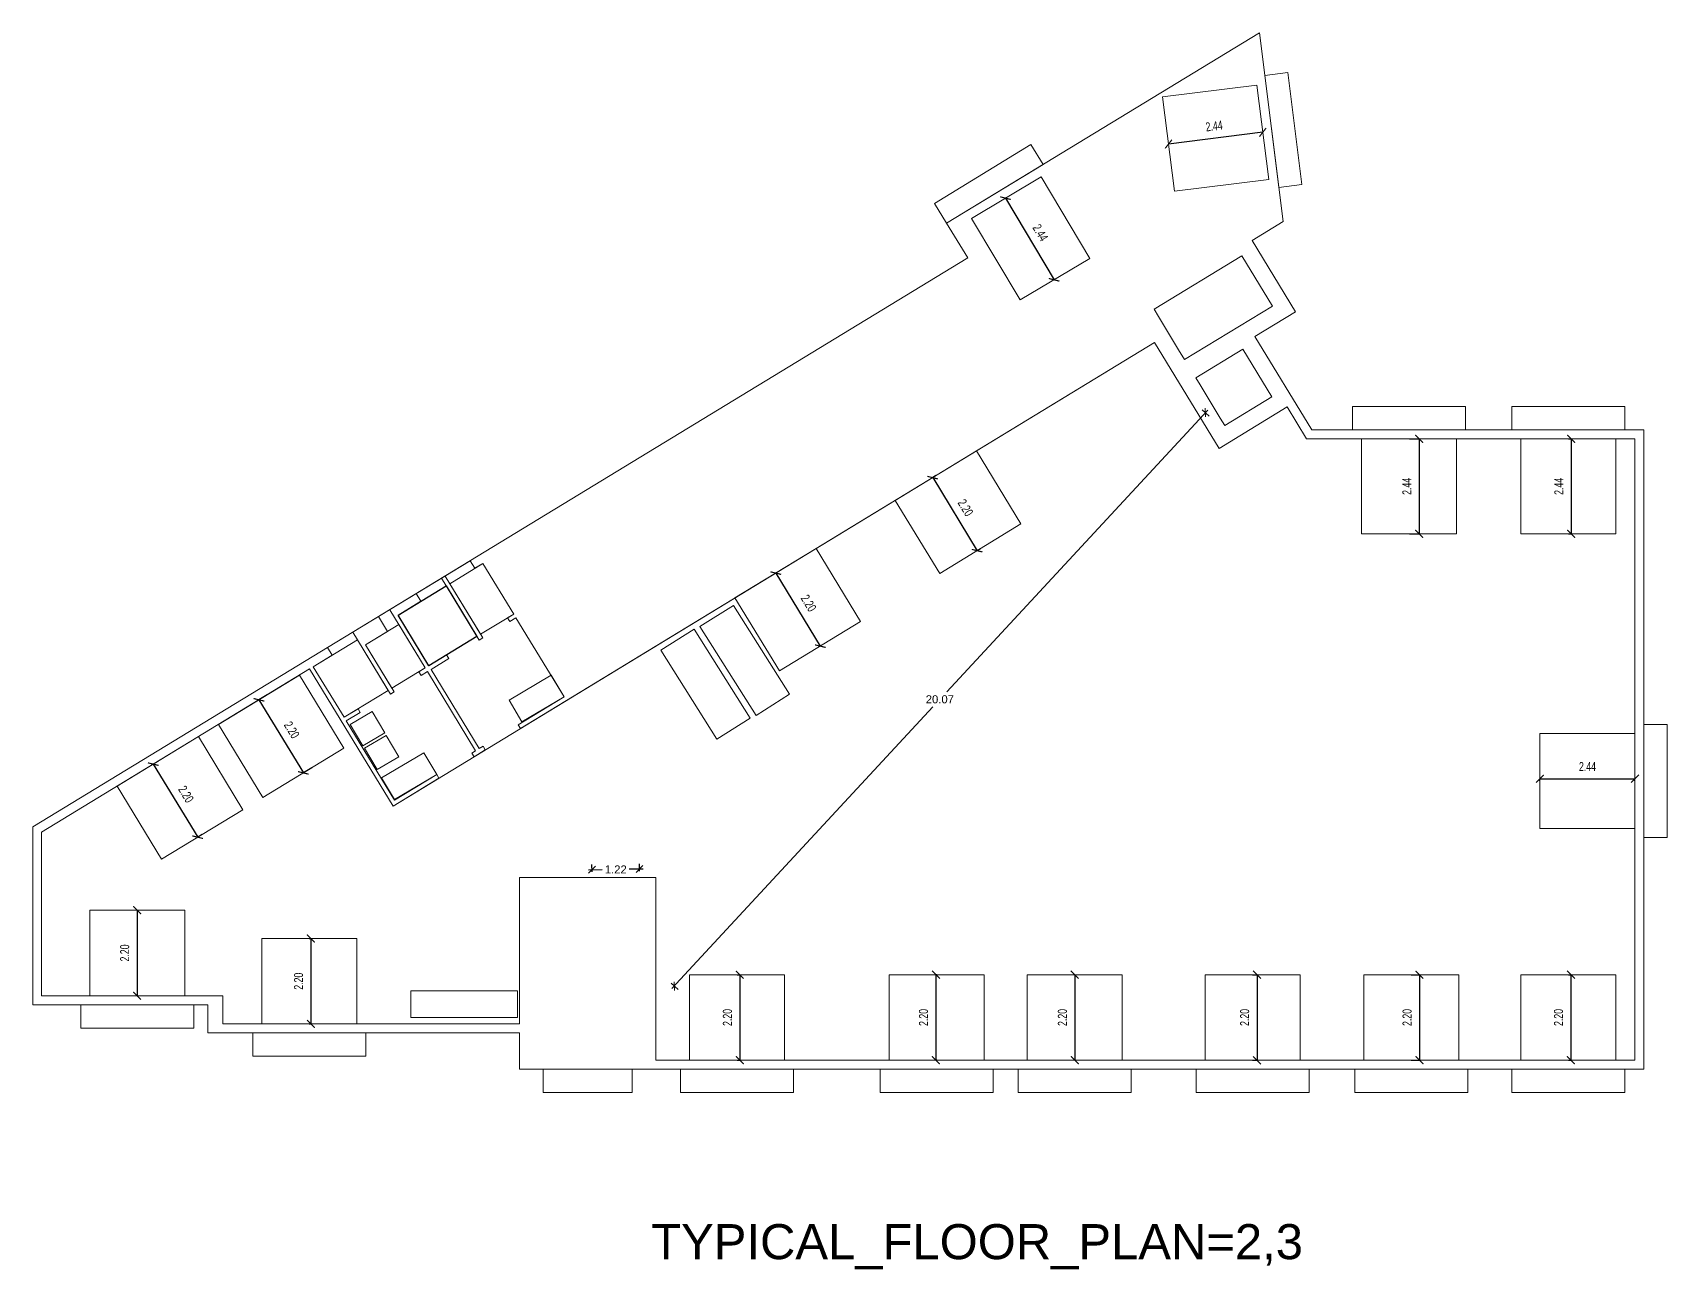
# Model space of a CAD drawing. Header units: metres. Extents: x 0 to 413, y 0 to 124.
# Drawn here: x 261.54 to 303.51, y 37.46 to 69.2 of the extents above; entities that cross this region are included whole.
import ezdxf

# ---------------------------------------------------------------- set-up
doc = ezdxf.new("R2010")
doc.units = ezdxf.units.M
doc.header["$LTSCALE"] = 0.5
doc.header["$MEASUREMENT"] = 0
for name, color, linetype in [('BLK_1_FLR_1_CHAJJA', 6, 'Continuous'), ('BLK_1_FLR_2_AC_ROOM_1', 117, 'Continuous'), ('BLK_1_FLR_2_BLT_UP_AREA', 1, 'Continuous'), ('BLK_1_FLR_2_CARPET_AREA', 10, 'Continuous'), ('BLK_1_FLR_2_CHAJJA', 6, 'Continuous'), ('BLK_1_FLR_2_EXIT_WIDTH_DOOR', 30, 'Continuous'), ('BLK_1_FLR_2_LIFT_1', 30, 'Continuous'), ('BLK_1_FLR_2_SP_WC', 233, 'Continuous'), ('BLK_1_FLR_2_URINAL', 235, 'Continuous'), ('BLK_1_FLR_2_WATER_CLOSET', 223, 'Continuous'), ('DIM', 5, 'Continuous')]:
    doc.layers.add(name, color=color, linetype=linetype)
for name, color, linetype, lineweight in [('BLK_1_FLR_2_ACROOM_1_LIGHT_VENTILATION_5', 232, 'Continuous', 0), ('BLK_1_FLR_2_ACROOM_1_LIGHT_VENTILATION_7', 232, 'Continuous', 0), ('BLK_1_FLR_2_DRINKING_WATER', 7, 'Continuous', 5), ('BLK_1_FLR_2_WASH', 243, 'Continuous', 5), ('DIST_EXIT', 7, 'Continuous', 0)]:
    doc.layers.add(name, color=color, linetype=linetype, lineweight=lineweight)
doc.styles.add('Arial-Bold', font='times.ttf')
doc.styles.add('DIM 100', font='ARIALN.TTF', dxfattribs={"width": 0.85, "height": 0.23})
doc.styles.get("Standard").update_dxf_attribs({"font": 'arial.ttf'})
doc.styles.add('SVN', font='arial.ttf')
doc.dimstyles.new('GRID DIM 400', dxfattribs={"dimscale": 0, "dimtxt": 0.8, "dimasz": 0.2, "dimexe": 0, "dimexo": 0, "dimgap": 0.2, "dimtad": 0, "dimlfac": -0.1, "dimzin": 1, "dimdsep": 46, "dimtxsty": 'DIM 100', "dimblk": 'ARCHTICK', "dimcen": 0, "dimclrd": 256, "dimclre": 252, "dimclrt": 4, "dimazin": 0, "dimtfac": 1, "dimtix": 1, "dimtofl": 0, "dimtmove": 2, "dimatfit": 0, "dimfxl": 0, "dimtolj": 1, "dimtzin": 0, "dimarcsym": 0})
doc.dimstyles.new('STY', dxfattribs={"dimscale": 0.9, "dimtxt": 0.23, "dimasz": 0.18, "dimexe": 0.15, "dimexo": 0.6, "dimgap": 0.1, "dimtad": 1, "dimtih": 1, "dimtoh": 1, "dimzin": 0, "dimdsep": 46, "dimtxsty": 'Arial-Bold', "dimblk": 'CLOSEDBLANK', "dimcen": 0.09375, "dimdle": 0.1, "dimse1": 1, "dimse2": 1, "dimadec": 0, "dimazin": 0, "dimtfac": 1, "dimtmove": 2, "dimatfit": 2, "dimfxl": 0, "dimtolj": 1, "dimtzin": 0, "dimarcsym": 0})

# ---------------------------------------------------------------- blocks, each defined once
blk = doc.blocks.new('_ArchTick')
at = {"layer": 'DIM', "color": 0, "const_width": 0.15}
blk.add_lwpolyline([(-0.5, -0.5), (0.5, 0.5)], dxfattribs=at)
blk = doc.blocks.new('*D196')
at = {"layer": 'Defpoints', "color": 0, "ltscale": 10}
for p in [(291.175, 59.89), (291.65, 59.451), (277.541, 45.168)]:
    blk.add_point(p, dxfattribs=at)
at = {"layer": 'DIST_EXIT', "color": 0, "lineweight": -2, "ltscale": 10}
for p, q in [((291.711, 59.517), (285.014, 52.285)), ((291.571, 59.523), (291.749, 59.359)), ((277.955, 44.662), (284.652, 51.894)), ((277.937, 44.801), (278.115, 44.637))]:
    blk.add_line(p, q, dxfattribs=at)
at = {"layer": 'DIST_EXIT', "color": 0, "lineweight": -2, "ltscale": 10, "xscale": 0.162, "yscale": 0.162, "zscale": 0.162}
for p, rotation in [((291.65, 59.451), 47.19690331991161), ((278.016, 44.728), 227.1969033199116)]:
    blk.add_blockref('_ArchTick', p, dxfattribs=dict(at, rotation=rotation))
at = {"layer": 'DIST_EXIT', "color": 0, "lineweight": 20, "ltscale": 10, "insert": (284.833, 52.089), "char_height": 0.207, "attachment_point": 5, "style": 'SVN'}
blk.add_mtext('\\A1;20.07', dxfattribs=at)
blk = doc.blocks.new('ARCHTICK')
at = {"color": 0, "const_width": 0.15}
blk.add_lwpolyline([(-0.5, -0.5), (0.5, 0.5)], dxfattribs=at)
blk = doc.blocks.new('*D199')
at = {"layer": 'BLK_1_FLR_2_ACROOM_1_LIGHT_VENTILATION_7', "color": 252, "lineweight": -2}
for p, q in [((292.862, 45.02), (292.976, 45.02)), ((292.862, 42.824), (292.976, 42.824))]:
    blk.add_line(p, q, dxfattribs=at)
at = {"layer": 'BLK_1_FLR_2_ACROOM_1_LIGHT_VENTILATION_7', "lineweight": -2}
blk.add_line((292.976, 45.02), (292.976, 42.824), dxfattribs=at)
at = {"layer": 'Defpoints', "color": 0}
for p in [(292.862, 45.02), (292.862, 42.824), (292.976, 42.824)]:
    blk.add_point(p, dxfattribs=at)
at = {"layer": 'BLK_1_FLR_2_ACROOM_1_LIGHT_VENTILATION_7', "lineweight": -2, "xscale": 0.2, "yscale": 0.2, "zscale": 0.2}
for p, rotation in [((292.976, 45.02), 90), ((292.976, 42.824), 270)]:
    blk.add_blockref('_ArchTick', p, dxfattribs=dict(at, rotation=rotation))
at = {"layer": 'BLK_1_FLR_2_ACROOM_1_LIGHT_VENTILATION_7', "lineweight": 20, "insert": (292.659, 43.922), "char_height": 0.23, "attachment_point": 5, "rotation": 90, "style": 'DIM 100'}
blk.add_mtext('\\A1;2.20', dxfattribs=at)
blk = doc.blocks.new('*D200')
at = {"layer": 'BLK_1_FLR_2_ACROOM_1_LIGHT_VENTILATION_7', "color": 252, "lineweight": -2}
for p, q in [((296.936, 45.02), (297.148, 45.02)), ((296.936, 42.824), (297.148, 42.824))]:
    blk.add_line(p, q, dxfattribs=at)
at = {"layer": 'BLK_1_FLR_2_ACROOM_1_LIGHT_VENTILATION_7', "lineweight": -2}
blk.add_line((297.148, 45.02), (297.148, 42.824), dxfattribs=at)
at = {"layer": 'Defpoints', "color": 0}
for p in [(296.936, 45.02), (296.936, 42.824), (297.148, 42.824)]:
    blk.add_point(p, dxfattribs=at)
at = {"layer": 'BLK_1_FLR_2_ACROOM_1_LIGHT_VENTILATION_7', "lineweight": -2, "xscale": 0.2, "yscale": 0.2, "zscale": 0.2}
for p, rotation in [((297.148, 45.02), 90), ((297.148, 42.824), 270)]:
    blk.add_blockref('_ArchTick', p, dxfattribs=dict(at, rotation=rotation))
at = {"layer": 'BLK_1_FLR_2_ACROOM_1_LIGHT_VENTILATION_7', "lineweight": 20, "insert": (296.83, 43.922), "char_height": 0.23, "attachment_point": 5, "rotation": 90, "style": 'DIM 100'}
blk.add_mtext('\\A1;2.20', dxfattribs=at)
blk = doc.blocks.new('*D201')
at = {"layer": 'BLK_1_FLR_2_ACROOM_1_LIGHT_VENTILATION_7', "color": 252, "lineweight": -2}
for p, q in [((300.972, 45.02), (301.035, 45.02)), ((300.972, 42.824), (301.035, 42.824))]:
    blk.add_line(p, q, dxfattribs=at)
at = {"layer": 'BLK_1_FLR_2_ACROOM_1_LIGHT_VENTILATION_7', "lineweight": -2}
blk.add_line((301.035, 45.02), (301.035, 42.824), dxfattribs=at)
at = {"layer": 'Defpoints', "color": 0}
for p in [(300.972, 45.02), (300.972, 42.824), (301.035, 42.824)]:
    blk.add_point(p, dxfattribs=at)
at = {"layer": 'BLK_1_FLR_2_ACROOM_1_LIGHT_VENTILATION_7', "lineweight": -2, "xscale": 0.2, "yscale": 0.2, "zscale": 0.2}
for p, rotation in [((301.035, 45.02), 90), ((301.035, 42.824), 270)]:
    blk.add_blockref('_ArchTick', p, dxfattribs=dict(at, rotation=rotation))
at = {"layer": 'BLK_1_FLR_2_ACROOM_1_LIGHT_VENTILATION_7', "lineweight": 20, "insert": (300.718, 43.922), "char_height": 0.23, "attachment_point": 5, "rotation": 90, "style": 'DIM 100'}
blk.add_mtext('\\A1;2.20', dxfattribs=at)
blk = doc.blocks.new('*D202')
at = {"layer": 'BLK_1_FLR_2_ACROOM_1_LIGHT_VENTILATION_7', "color": 252, "lineweight": -2}
for p, q in [((288.298, 45.02), (288.297, 45.02)), ((288.298, 42.824), (288.297, 42.824))]:
    blk.add_line(p, q, dxfattribs=at)
at = {"layer": 'BLK_1_FLR_2_ACROOM_1_LIGHT_VENTILATION_7', "lineweight": -2}
blk.add_line((288.297, 45.02), (288.297, 42.824), dxfattribs=at)
at = {"layer": 'Defpoints', "color": 0}
for p in [(288.298, 45.02), (288.297, 42.824), (288.298, 42.824)]:
    blk.add_point(p, dxfattribs=at)
at = {"layer": 'BLK_1_FLR_2_ACROOM_1_LIGHT_VENTILATION_7', "lineweight": -2, "xscale": 0.2, "yscale": 0.2, "zscale": 0.2}
for p, rotation in [((288.297, 45.02), 90), ((288.297, 42.824), 270)]:
    blk.add_blockref('_ArchTick', p, dxfattribs=dict(at, rotation=rotation))
at = {"layer": 'BLK_1_FLR_2_ACROOM_1_LIGHT_VENTILATION_7', "lineweight": 20, "insert": (287.98, 43.922), "char_height": 0.23, "attachment_point": 5, "rotation": 90, "style": 'DIM 100'}
blk.add_mtext('\\A1;2.20', dxfattribs=at)
blk = doc.blocks.new('*D203')
at = {"layer": 'BLK_1_FLR_2_ACROOM_1_LIGHT_VENTILATION_7', "color": 252, "lineweight": -2}
for p, q in [((284.752, 45.02), (284.731, 45.02)), ((284.752, 42.824), (284.731, 42.824))]:
    blk.add_line(p, q, dxfattribs=at)
at = {"layer": 'BLK_1_FLR_2_ACROOM_1_LIGHT_VENTILATION_7', "lineweight": -2}
blk.add_line((284.731, 45.02), (284.731, 42.824), dxfattribs=at)
at = {"layer": 'Defpoints', "color": 0}
for p in [(284.752, 45.02), (284.731, 42.824), (284.752, 42.824)]:
    blk.add_point(p, dxfattribs=at)
at = {"layer": 'BLK_1_FLR_2_ACROOM_1_LIGHT_VENTILATION_7', "lineweight": -2, "xscale": 0.2, "yscale": 0.2, "zscale": 0.2}
for p, rotation in [((284.731, 45.02), 90), ((284.731, 42.824), 270)]:
    blk.add_blockref('_ArchTick', p, dxfattribs=dict(at, rotation=rotation))
at = {"layer": 'BLK_1_FLR_2_ACROOM_1_LIGHT_VENTILATION_7', "lineweight": 20, "insert": (284.414, 43.922), "char_height": 0.23, "attachment_point": 5, "rotation": 90, "style": 'DIM 100'}
blk.add_mtext('\\A1;2.20', dxfattribs=at)
blk = doc.blocks.new('*D204')
at = {"layer": 'BLK_1_FLR_2_ACROOM_1_LIGHT_VENTILATION_7', "color": 252, "lineweight": -2}
for p, q in [((279.626, 45.02), (279.697, 45.02)), ((279.626, 42.824), (279.697, 42.824))]:
    blk.add_line(p, q, dxfattribs=at)
at = {"layer": 'BLK_1_FLR_2_ACROOM_1_LIGHT_VENTILATION_7', "lineweight": -2}
blk.add_line((279.697, 45.02), (279.697, 42.824), dxfattribs=at)
at = {"layer": 'Defpoints', "color": 0}
for p in [(279.626, 45.02), (279.626, 42.824), (279.697, 42.824)]:
    blk.add_point(p, dxfattribs=at)
at = {"layer": 'BLK_1_FLR_2_ACROOM_1_LIGHT_VENTILATION_7', "lineweight": -2, "xscale": 0.2, "yscale": 0.2, "zscale": 0.2}
for p, rotation in [((279.697, 45.02), 90), ((279.697, 42.824), 270)]:
    blk.add_blockref('_ArchTick', p, dxfattribs=dict(at, rotation=rotation))
at = {"layer": 'BLK_1_FLR_2_ACROOM_1_LIGHT_VENTILATION_7', "lineweight": 20, "insert": (279.379, 43.922), "char_height": 0.23, "attachment_point": 5, "rotation": 90, "style": 'DIM 100'}
blk.add_mtext('\\A1;2.20', dxfattribs=at)
blk = doc.blocks.new('*D205')
at = {"layer": 'BLK_1_FLR_2_ACROOM_1_LIGHT_VENTILATION_7', "color": 252, "lineweight": -2}
for p, q in [((268.641, 45.951), (268.684, 45.951)), ((268.641, 43.755), (268.684, 43.755))]:
    blk.add_line(p, q, dxfattribs=at)
at = {"layer": 'BLK_1_FLR_2_ACROOM_1_LIGHT_VENTILATION_7', "lineweight": -2}
blk.add_line((268.684, 45.951), (268.684, 43.755), dxfattribs=at)
at = {"layer": 'Defpoints', "color": 0}
for p in [(268.641, 45.951), (268.641, 43.755), (268.684, 43.755)]:
    blk.add_point(p, dxfattribs=at)
at = {"layer": 'BLK_1_FLR_2_ACROOM_1_LIGHT_VENTILATION_7', "lineweight": -2, "xscale": 0.2, "yscale": 0.2, "zscale": 0.2}
for p, rotation in [((268.684, 45.951), 90), ((268.684, 43.755), 270)]:
    blk.add_blockref('_ArchTick', p, dxfattribs=dict(at, rotation=rotation))
at = {"layer": 'BLK_1_FLR_2_ACROOM_1_LIGHT_VENTILATION_7', "lineweight": 20, "insert": (268.367, 44.853), "char_height": 0.23, "attachment_point": 5, "rotation": 90, "style": 'DIM 100'}
blk.add_mtext('\\A1;2.20', dxfattribs=at)
blk = doc.blocks.new('*D206')
at = {"layer": 'BLK_1_FLR_2_ACROOM_1_LIGHT_VENTILATION_7', "color": 252, "lineweight": -2}
for p, q in [((264.225, 46.676), (264.222, 46.676)), ((264.225, 44.48), (264.222, 44.48))]:
    blk.add_line(p, q, dxfattribs=at)
at = {"layer": 'BLK_1_FLR_2_ACROOM_1_LIGHT_VENTILATION_7', "lineweight": -2}
blk.add_line((264.222, 46.676), (264.222, 44.48), dxfattribs=at)
at = {"layer": 'Defpoints', "color": 0}
for p in [(264.225, 46.676), (264.222, 44.48), (264.225, 44.48)]:
    blk.add_point(p, dxfattribs=at)
at = {"layer": 'BLK_1_FLR_2_ACROOM_1_LIGHT_VENTILATION_7', "lineweight": -2, "xscale": 0.2, "yscale": 0.2, "zscale": 0.2}
for p, rotation in [((264.222, 46.676), 90), ((264.222, 44.48), 270)]:
    blk.add_blockref('_ArchTick', p, dxfattribs=dict(at, rotation=rotation))
at = {"layer": 'BLK_1_FLR_2_ACROOM_1_LIGHT_VENTILATION_7', "lineweight": 20, "insert": (263.905, 45.578), "char_height": 0.23, "attachment_point": 5, "rotation": 90, "style": 'DIM 100'}
blk.add_mtext('\\A1;2.20', dxfattribs=at)
blk = doc.blocks.new('*D207')
at = {"layer": 'BLK_1_FLR_2_ACROOM_1_LIGHT_VENTILATION_7', "color": 252, "lineweight": -2}
for p, q in [((267.563, 52.207), (267.35, 52.077)), ((268.705, 50.331), (268.491, 50.201))]:
    blk.add_line(p, q, dxfattribs=at)
at = {"layer": 'BLK_1_FLR_2_ACROOM_1_LIGHT_VENTILATION_7', "lineweight": -2}
blk.add_line((267.35, 52.077), (268.491, 50.201), dxfattribs=at)
at = {"layer": 'Defpoints', "color": 0}
for p in [(267.585, 52.22), (268.491, 50.201), (268.727, 50.344)]:
    blk.add_point(p, dxfattribs=at)
at = {"layer": 'BLK_1_FLR_2_ACROOM_1_LIGHT_VENTILATION_7', "lineweight": -2, "xscale": 0.2, "yscale": 0.2, "zscale": 0.2}
for p, rotation in [((267.35, 52.077), 121.3227133457835), ((268.491, 50.201), 301.3227133457835)]:
    blk.add_blockref('_ArchTick', p, dxfattribs=dict(at, rotation=rotation))
at = {"layer": 'BLK_1_FLR_2_ACROOM_1_LIGHT_VENTILATION_7', "lineweight": 20, "insert": (268.192, 51.304), "char_height": 0.23, "attachment_point": 5, "rotation": 301.3227, "style": 'DIM 100'}
blk.add_mtext('\\A1;2.20', dxfattribs=at)
blk = doc.blocks.new('*D208')
at = {"layer": 'BLK_1_FLR_2_ACROOM_1_LIGHT_VENTILATION_7', "color": 252, "lineweight": -2}
for p, q in [((264.753, 50.497), (264.636, 50.426)), ((265.894, 48.621), (265.778, 48.55))]:
    blk.add_line(p, q, dxfattribs=at)
at = {"layer": 'BLK_1_FLR_2_ACROOM_1_LIGHT_VENTILATION_7', "lineweight": -2}
blk.add_line((264.636, 50.426), (265.778, 48.55), dxfattribs=at)
at = {"layer": 'Defpoints', "color": 0}
for p in [(264.753, 50.497), (265.778, 48.55), (265.894, 48.621)]:
    blk.add_point(p, dxfattribs=at)
at = {"layer": 'BLK_1_FLR_2_ACROOM_1_LIGHT_VENTILATION_7', "lineweight": -2, "xscale": 0.2, "yscale": 0.2, "zscale": 0.2}
for p, rotation in [((264.636, 50.426), 121.3227133457897), ((265.778, 48.55), 301.3227133457897)]:
    blk.add_blockref('_ArchTick', p, dxfattribs=dict(at, rotation=rotation))
at = {"layer": 'BLK_1_FLR_2_ACROOM_1_LIGHT_VENTILATION_7', "lineweight": 20, "insert": (265.478, 49.653), "char_height": 0.23, "attachment_point": 5, "rotation": 301.3227, "style": 'DIM 100'}
blk.add_mtext('\\A1;2.20', dxfattribs=at)
blk = doc.blocks.new('*D209')
at = {"layer": 'BLK_1_FLR_2_ACROOM_1_LIGHT_VENTILATION_7', "color": 252, "lineweight": -2}
for p, q in [((280.615, 55.327), (280.621, 55.33)), ((281.757, 53.451), (281.763, 53.455))]:
    blk.add_line(p, q, dxfattribs=at)
at = {"layer": 'BLK_1_FLR_2_ACROOM_1_LIGHT_VENTILATION_7', "lineweight": -2}
blk.add_line((280.621, 55.33), (281.763, 53.455), dxfattribs=at)
at = {"layer": 'Defpoints', "color": 0}
for p in [(280.615, 55.327), (281.757, 53.451), (281.763, 53.455)]:
    blk.add_point(p, dxfattribs=at)
at = {"layer": 'BLK_1_FLR_2_ACROOM_1_LIGHT_VENTILATION_7', "lineweight": -2, "xscale": 0.2, "yscale": 0.2, "zscale": 0.2}
for p, rotation in [((280.621, 55.33), 121.3227133457897), ((281.763, 53.455), 301.3227133457897)]:
    blk.add_blockref('_ArchTick', p, dxfattribs=dict(at, rotation=rotation))
at = {"layer": 'BLK_1_FLR_2_ACROOM_1_LIGHT_VENTILATION_7', "lineweight": 20, "insert": (281.463, 54.558), "char_height": 0.23, "attachment_point": 5, "rotation": 301.3227, "style": 'DIM 100'}
blk.add_mtext('\\A1;2.20', dxfattribs=at)
blk = doc.blocks.new('*D210')
at = {"layer": 'BLK_1_FLR_2_ACROOM_1_LIGHT_VENTILATION_7', "color": 252, "lineweight": -2}
for p, q in [((284.732, 57.832), (284.649, 57.781)), ((285.874, 55.956), (285.791, 55.906))]:
    blk.add_line(p, q, dxfattribs=at)
at = {"layer": 'BLK_1_FLR_2_ACROOM_1_LIGHT_VENTILATION_7', "lineweight": -2}
blk.add_line((284.649, 57.781), (285.791, 55.906), dxfattribs=at)
at = {"layer": 'Defpoints', "color": 0}
for p in [(284.732, 57.832), (285.791, 55.906), (285.874, 55.956)]:
    blk.add_point(p, dxfattribs=at)
at = {"layer": 'BLK_1_FLR_2_ACROOM_1_LIGHT_VENTILATION_7', "lineweight": -2, "xscale": 0.2, "yscale": 0.2, "zscale": 0.2}
for p, rotation in [((284.649, 57.781), 121.3227133457897), ((285.791, 55.906), 301.3227133457897)]:
    blk.add_blockref('_ArchTick', p, dxfattribs=dict(at, rotation=rotation))
at = {"layer": 'BLK_1_FLR_2_ACROOM_1_LIGHT_VENTILATION_7', "lineweight": 20, "insert": (285.491, 57.009), "char_height": 0.23, "attachment_point": 5, "rotation": 301.3227, "style": 'DIM 100'}
blk.add_mtext('\\A1;2.20', dxfattribs=at)
blk = doc.blocks.new('*D211')
at = {"layer": 'BLK_1_FLR_2_ACROOM_1_LIGHT_VENTILATION_7', "color": 252, "lineweight": -2}
for p, q in [((296.889, 58.777), (297.139, 58.777)), ((296.889, 56.337), (297.139, 56.337))]:
    blk.add_line(p, q, dxfattribs=at)
at = {"layer": 'BLK_1_FLR_2_ACROOM_1_LIGHT_VENTILATION_7', "lineweight": -2}
blk.add_line((297.139, 58.777), (297.139, 56.337), dxfattribs=at)
at = {"layer": 'Defpoints', "color": 0}
for p in [(296.876, 58.777), (296.876, 56.337), (297.139, 56.337)]:
    blk.add_point(p, dxfattribs=at)
at = {"layer": 'BLK_1_FLR_2_ACROOM_1_LIGHT_VENTILATION_7', "lineweight": -2, "xscale": 0.2, "yscale": 0.2, "zscale": 0.2}
for p, rotation in [((297.139, 58.777), 90), ((297.139, 56.337), 270)]:
    blk.add_blockref('_ArchTick', p, dxfattribs=dict(at, rotation=rotation))
at = {"layer": 'BLK_1_FLR_2_ACROOM_1_LIGHT_VENTILATION_7', "lineweight": 20, "insert": (296.823, 57.557), "char_height": 0.23, "attachment_point": 5, "rotation": 90, "style": 'DIM 100'}
blk.add_mtext('\\A1;2.44', dxfattribs=at)
blk = doc.blocks.new('*D212')
at = {"layer": 'BLK_1_FLR_2_ACROOM_1_LIGHT_VENTILATION_7', "color": 252, "lineweight": -2}
for p, q in [((300.972, 58.777), (301.041, 58.777)), ((300.972, 56.337), (301.041, 56.337))]:
    blk.add_line(p, q, dxfattribs=at)
at = {"layer": 'BLK_1_FLR_2_ACROOM_1_LIGHT_VENTILATION_7', "lineweight": -2}
blk.add_line((301.041, 58.777), (301.041, 56.337), dxfattribs=at)
at = {"layer": 'Defpoints', "color": 0}
for p in [(300.972, 58.777), (300.972, 56.337), (301.041, 56.337)]:
    blk.add_point(p, dxfattribs=at)
at = {"layer": 'BLK_1_FLR_2_ACROOM_1_LIGHT_VENTILATION_7', "lineweight": -2, "xscale": 0.2, "yscale": 0.2, "zscale": 0.2}
for p, rotation in [((301.041, 58.777), 90), ((301.041, 56.337), 270)]:
    blk.add_blockref('_ArchTick', p, dxfattribs=dict(at, rotation=rotation))
at = {"layer": 'BLK_1_FLR_2_ACROOM_1_LIGHT_VENTILATION_7', "lineweight": 20, "insert": (300.725, 57.557), "char_height": 0.23, "attachment_point": 5, "rotation": 90, "style": 'DIM 100'}
blk.add_mtext('\\A1;2.44', dxfattribs=at)
blk = doc.blocks.new('*D213')
at = {"layer": 'BLK_1_FLR_2_ACROOM_1_LIGHT_VENTILATION_7', "color": 252, "lineweight": -2}
for p, q in [((286.539, 64.969), (286.518, 64.957)), ((287.787, 62.872), (287.767, 62.86))]:
    blk.add_line(p, q, dxfattribs=at)
at = {"layer": 'BLK_1_FLR_2_ACROOM_1_LIGHT_VENTILATION_7', "lineweight": -2}
blk.add_line((286.518, 64.957), (287.767, 62.86), dxfattribs=at)
at = {"layer": 'Defpoints', "color": 0}
for p in [(286.539, 64.969), (287.767, 62.86), (287.787, 62.872)]:
    blk.add_point(p, dxfattribs=at)
at = {"layer": 'BLK_1_FLR_2_ACROOM_1_LIGHT_VENTILATION_7', "lineweight": -2, "xscale": 0.2, "yscale": 0.2, "zscale": 0.2}
for p, rotation in [((286.518, 64.957), 120.7642047032649), ((287.767, 62.86), 300.7642047032649)]:
    blk.add_blockref('_ArchTick', p, dxfattribs=dict(at, rotation=rotation))
at = {"layer": 'BLK_1_FLR_2_ACROOM_1_LIGHT_VENTILATION_7', "lineweight": 20, "insert": (287.414, 64.07), "char_height": 0.23, "attachment_point": 5, "rotation": 300.7642, "style": 'DIM 100'}
blk.add_mtext('\\A1;2.44', dxfattribs=at)
blk = doc.blocks.new('*D214')
at = {"layer": 'BLK_1_FLR_2_ACROOM_1_LIGHT_VENTILATION_7', "lineweight": -2}
blk.add_line((293.125, 66.648), (290.704, 66.345), dxfattribs=at)
at = {"layer": 'Defpoints', "color": 0}
for p in [(290.704, 66.345), (290.704, 66.345), (293.125, 66.648)]:
    blk.add_point(p, dxfattribs=at)
at = {"layer": 'BLK_1_FLR_2_ACROOM_1_LIGHT_VENTILATION_7', "lineweight": -2, "xscale": 0.2, "yscale": 0.2, "zscale": 0.2}
for p, rotation in [((293.125, 66.648), 7.125567790883102), ((290.704, 66.345), 187.1255677908831)]:
    blk.add_blockref('_ArchTick', p, dxfattribs=dict(at, rotation=rotation))
at = {"layer": 'BLK_1_FLR_2_ACROOM_1_LIGHT_VENTILATION_7', "lineweight": 20, "insert": (291.875, 66.809), "char_height": 0.23, "attachment_point": 5, "rotation": 7.1256, "style": 'DIM 100'}
blk.add_mtext('\\A1;2.44', dxfattribs=at)
blk = doc.blocks.new('*D215')
at = {"layer": 'BLK_1_FLR_2_ACROOM_1_LIGHT_VENTILATION_7', "color": 252, "lineweight": -2}
for p, q in [((300.241, 49.994), (300.241, 50.05)), ((302.681, 49.994), (302.681, 50.05))]:
    blk.add_line(p, q, dxfattribs=at)
at = {"layer": 'BLK_1_FLR_2_ACROOM_1_LIGHT_VENTILATION_7', "lineweight": -2}
blk.add_line((300.241, 50.05), (302.681, 50.05), dxfattribs=at)
at = {"layer": 'Defpoints', "color": 0}
for p in [(300.241, 49.994), (302.681, 50.05), (302.681, 49.994)]:
    blk.add_point(p, dxfattribs=at)
at = {"layer": 'BLK_1_FLR_2_ACROOM_1_LIGHT_VENTILATION_7', "lineweight": -2, "xscale": 0.2, "yscale": 0.2, "zscale": 0.2, "rotation": 180}
blk.add_blockref('_ArchTick', (300.241, 50.05), dxfattribs=at)
at = {"layer": 'BLK_1_FLR_2_ACROOM_1_LIGHT_VENTILATION_7', "lineweight": -2, "xscale": 0.2, "yscale": 0.2, "zscale": 0.2}
blk.add_blockref('_ArchTick', (302.681, 50.05), dxfattribs=at)
at = {"layer": 'BLK_1_FLR_2_ACROOM_1_LIGHT_VENTILATION_7', "lineweight": 20, "insert": (301.461, 50.365), "char_height": 0.23, "attachment_point": 5, "style": 'DIM 100'}
blk.add_mtext('\\A1;2.44', dxfattribs=at)
blk = doc.blocks.new('_Oblique')
at = {"color": 0, "linetype": 'ByBlock', "lineweight": -2}
blk.add_line((-0.5, -0.5), (0.5, 0.5), dxfattribs=at)
blk = doc.blocks.new('*D233')
at = {"layer": 'BLK_1_FLR_2_EXIT_WIDTH_DOOR', "color": 0, "lineweight": -2, "ltscale": 10}
for p, q in [((275.903, 47.659), (275.9, 47.849)), ((277.123, 47.676), (277.12, 47.866)), ((275.812, 47.712), (276.164, 47.717)), ((277.212, 47.732), (276.86, 47.727))]:
    blk.add_line(p, q, dxfattribs=at)
at = {"layer": 'Defpoints', "color": 0, "ltscale": 10}
for p in [(277.122, 47.731), (275.91, 47.119), (277.13, 47.136)]:
    blk.add_point(p, dxfattribs=at)
at = {"layer": 'BLK_1_FLR_2_EXIT_WIDTH_DOOR', "color": 0, "lineweight": -2, "ltscale": 10, "xscale": 0.18, "yscale": 0.18, "zscale": 0.18}
for p, rotation in [((275.902, 47.714), 180.8019659398667), ((277.122, 47.731), 0.8019659398667425)]:
    blk.add_blockref('_Oblique', p, dxfattribs=dict(at, rotation=rotation))
at = {"layer": 'BLK_1_FLR_2_EXIT_WIDTH_DOOR', "color": 0, "lineweight": 20, "ltscale": 10, "insert": (276.512, 47.722), "char_height": 0.207, "attachment_point": 5, "style": 'SVN'}
blk.add_mtext('\\A1;1.22', dxfattribs=at)

msp = doc.modelspace()

# ---------------------------------------------------------------- linework, layer by layer
at = {"layer": 'BLK_1_FLR_1_CHAJJA', "lineweight": 20}
for points in [[(295.486, 42.594), (298.386, 42.594), (298.386, 41.994), (295.486, 41.994)], [(299.522, 42.594), (302.422, 42.594), (302.422, 41.994), (299.522, 41.994)]]:
    msp.add_lwpolyline(points, close=True, dxfattribs=at)
at = {"layer": 'BLK_1_FLR_2_AC_ROOM_1', "color": 2, "lineweight": 20}
msp.add_lwpolyline([(266.421, 43.755), (266.421, 44.48), (261.772, 44.48), (261.772, 48.682), (268.651, 52.869), (270.793, 49.35), (290.348, 61.25), (292.002, 58.531), (293.753, 59.596), (294.251, 58.777), (302.681, 58.777), (302.681, 42.824), (277.541, 42.824), (277.541, 47.512), (274.041, 47.512), (274.041, 43.755)], close=True, dxfattribs=at)
at = {"layer": 'BLK_1_FLR_2_ACROOM_1_LIGHT_VENTILATION_5', "lineweight": 20}
for points in [[(290.855, 65.134), (290.553, 67.556), (292.974, 67.858), (293.277, 65.437), (290.855, 65.134)], [(286.898, 62.343), (285.646, 64.437), (287.432, 65.5), (288.684, 63.406), (286.898, 62.343)], [(295.656, 56.337), (295.656, 58.777), (298.096, 58.777), (298.096, 56.337), (295.656, 56.337)], [(299.752, 56.337), (299.752, 58.777), (302.192, 58.777), (302.192, 56.337), (299.752, 56.337)], [(283.69, 57.198), (285.775, 58.466), (286.916, 56.591), (284.832, 55.322), (283.69, 57.198)], [(279.573, 54.693), (281.657, 55.961), (282.799, 54.085), (280.715, 52.817), (279.573, 54.693)], [(266.308, 51.443), (268.392, 52.711), (269.534, 50.835), (267.449, 49.567), (266.308, 51.443)], [(300.241, 51.214), (302.681, 51.214), (302.681, 48.774), (300.241, 48.774), (300.241, 51.214)], [(263.711, 49.862), (265.795, 51.131), (266.937, 49.255), (264.852, 47.986), (263.711, 49.862)], [(263.005, 46.676), (265.445, 46.676), (265.445, 44.48), (263.005, 44.48), (263.005, 46.676)], [(267.421, 45.951), (269.861, 45.951), (269.861, 43.755), (267.421, 43.755), (267.421, 45.951)], [(278.406, 45.02), (280.846, 45.02), (280.846, 42.824), (278.406, 42.824), (278.406, 45.02)], [(283.532, 45.02), (285.972, 45.02), (285.972, 42.824), (283.532, 42.824), (283.532, 45.02)], [(287.078, 45.02), (289.518, 45.02), (289.518, 42.824), (287.078, 42.824), (287.078, 45.02)], [(291.642, 45.02), (294.082, 45.02), (294.082, 42.824), (291.642, 42.824), (291.642, 45.02)], [(295.716, 45.02), (298.156, 45.02), (298.156, 42.824), (295.716, 42.824), (295.716, 45.02)], [(299.752, 45.02), (302.192, 45.02), (302.192, 42.824), (299.752, 42.824), (299.752, 45.02)]]:
    msp.add_lwpolyline(points, close=True, dxfattribs=at)
at = {"layer": 'BLK_1_FLR_2_BLT_UP_AREA', "color": 18, "lineweight": 20}
msp.add_lwpolyline([(261.542, 44.25), (261.542, 48.812), (285.549, 63.422), (285.005, 64.317), (293.037, 69.205), (293.644, 64.353), (292.849, 63.869), (293.962, 62.041), (292.92, 61.407), (294.38, 59.007), (302.911, 59.007), (302.911, 42.594), (274.041, 42.594), (274.041, 43.525), (266.041, 43.525), (266.041, 44.25)], close=True, dxfattribs=at)
at = {"layer": 'BLK_1_FLR_2_CARPET_AREA', "color": 5, "lineweight": 20, "ltscale": 0.5}
for points in [[(272.777, 55.649), (272.897, 55.453), (273.102, 55.577), (273.892, 54.279), (273.732, 54.182), (273.79, 54.088), (273.949, 54.185), (275.187, 52.152), (274.009, 51.435), (274.066, 51.341), (290.348, 61.25), (292.002, 58.531), (293.753, 59.596), (294.251, 58.777), (302.681, 58.777), (302.681, 42.824), (277.541, 42.824), (277.541, 47.512), (274.041, 47.512), (274.041, 43.755), (266.421, 43.755), (266.421, 44.48), (261.772, 44.48), (261.772, 48.682), (268.651, 52.869), (270.793, 49.35), (271.971, 50.066), (271.914, 50.16), (270.83, 49.501), (269.593, 51.534), (269.951, 51.752), (269.894, 51.846), (269.536, 51.628), (268.745, 52.926), (269.228, 53.22), (269.109, 53.416)], [(272.034, 55.197), (272.128, 55.254), (273.095, 53.665), (273.001, 53.608)]]:
    msp.add_lwpolyline(points, close=True, dxfattribs=at)
for points in [[(271.389, 54.804), (271.509, 54.608), (270.924, 54.252), (271.714, 52.953), (272.167, 53.229), (272.224, 53.135), (271.771, 52.859), (273.008, 50.826), (273.106, 50.886), (273.163, 50.792), (272.874, 50.616), (272.817, 50.71), (272.914, 50.769), (271.677, 52.802), (271.517, 52.705), (271.46, 52.799), (271.62, 52.896), (270.71, 54.391)], [(270.42, 54.215), (270.654, 53.831), (270.09, 53.487), (270.823, 52.282), (270.729, 52.225), (269.762, 53.814)]]:
    msp.add_lwpolyline(points, dxfattribs=at)
at = {"layer": 'BLK_1_FLR_2_CHAJJA', "lineweight": 20}
for points in [[(293.174, 68.109), (293.534, 65.231), (294.129, 65.306), (293.77, 68.183)], [(284.694, 64.823), (285.006, 64.311), (287.483, 65.818), (287.171, 66.331), (284.694, 64.823)], [(295.426, 59.607), (298.326, 59.607), (298.326, 59.007), (295.426, 59.007)], [(299.522, 59.607), (302.422, 59.607), (302.422, 59.007), (299.522, 59.007)], [(302.911, 48.544), (303.511, 48.544), (303.511, 51.444), (303.511, 51.444), (302.911, 51.444)], [(302.911, 51.444), (303.511, 51.444), (303.511, 48.544), (302.911, 48.544)], [(262.775, 44.25), (265.675, 44.25), (265.675, 43.65), (262.775, 43.65)], [(267.191, 43.525), (270.091, 43.525), (270.091, 42.925), (267.191, 42.925)], [(274.646, 42.594), (274.646, 41.994), (276.936, 41.994), (276.936, 41.994), (276.936, 42.594)], [(274.646, 42.594), (276.936, 42.594), (276.936, 41.994), (274.646, 41.994)], [(278.176, 42.594), (281.076, 42.594), (281.076, 41.994), (278.176, 41.994)], [(283.302, 42.594), (286.202, 42.594), (286.202, 41.994), (283.302, 41.994)], [(286.848, 42.594), (289.748, 42.594), (289.748, 41.994), (286.848, 41.994)], [(291.412, 42.594), (294.312, 42.594), (294.312, 41.994), (291.412, 41.994)]]:
    msp.add_lwpolyline(points, close=True, dxfattribs=at)
at = {"layer": 'BLK_1_FLR_2_DRINKING_WATER', "color": 7, "lineweight": 20, "ltscale": 0.5}
for points in [[(278.672, 53.961), (279.531, 54.502), (280.972, 52.219), (280.113, 51.677), (278.672, 53.961)], [(277.668, 53.35), (278.527, 53.892), (279.967, 51.608), (279.109, 51.066), (277.668, 53.35)]]:
    msp.add_lwpolyline(points, close=True, dxfattribs=at)
at = {"layer": 'BLK_1_FLR_2_LIFT_1', "lineweight": 20}
for points in [[(293.372, 62.186), (292.587, 63.476), (290.332, 62.103), (290.444, 61.92), (290.964, 61.065), (291.117, 60.813)], [(292.615, 61.081), (291.403, 60.344), (291.515, 60.16), (292.034, 59.306), (292.146, 59.122), (293.358, 59.859)]]:
    msp.add_lwpolyline(points, close=True, dxfattribs=at)
at = {"layer": 'BLK_1_FLR_2_SP_WC'}
msp.add_lwpolyline([(270.924, 54.252), (272.154, 55), (272.944, 53.702), (271.714, 52.953)], close=True, dxfattribs=at)
at = {"layer": 'BLK_1_FLR_2_URINAL', "color": 235, "lineweight": 20, "ltscale": 0.5}
for points in [[(270.255, 51.776), (269.697, 51.447), (270.021, 50.897), (270.58, 51.226), (270.255, 51.776)], [(270.616, 51.164), (270.058, 50.835), (270.382, 50.284), (270.941, 50.613), (270.616, 51.164)]]:
    msp.add_lwpolyline(points, close=True, dxfattribs=at)
at = {"layer": 'BLK_1_FLR_2_WASH', "color": 55, "lineweight": 20}
for points in [[(273.772, 52.064), (274.104, 51.508), (275.187, 52.152), (274.855, 52.709), (273.772, 52.064)], [(270.5, 50.073), (270.831, 49.516), (271.914, 50.16), (271.582, 50.717), (270.5, 50.073)]]:
    msp.add_lwpolyline(points, close=True, dxfattribs=at)
at = {"layer": 'BLK_1_FLR_2_WASH', "color": 56, "lineweight": 20}
msp.add_lwpolyline([(271.252, 44.604), (273.988, 44.604), (273.988, 43.92), (271.252, 43.92), (271.252, 44.604)], close=True, dxfattribs=at)
at = {"layer": 'BLK_1_FLR_2_WATER_CLOSET', "color": 2, "lineweight": 20, "ltscale": 400}
for points in [[(273.892, 54.279), (273.038, 53.759), (272.248, 55.058), (273.102, 55.577)], [(271.62, 52.896), (270.766, 52.376), (270.09, 53.487), (270.944, 54.007)]]:
    msp.add_lwpolyline(points, close=True, dxfattribs=at)
at = {"layer": 'BLK_1_FLR_2_WATER_CLOSET', "color": 1, "lineweight": 20, "ltscale": 400}
msp.add_lwpolyline([(268.745, 52.926), (269.881, 53.618), (270.672, 52.319), (269.536, 51.628)], close=True, dxfattribs=at)

# ---------------------------------------------------------------- texts
at = {"layer": 'BLK_1_FLR_2_BLT_UP_AREA', "color": 18, "lineweight": 20, "insert": (277.422, 38.616), "char_height": 0.9, "attachment_point": 1}
msp.add_mtext_dynamic_manual_height_columns('TYPICAL_FLOOR_PLAN=2,3', width=10.59707, gutter_width=0.9, heights=[0], dxfattribs=at)

# ---------------------------------------------------------------- dimensions: what is measured, and where the dimension line sits
at = {"layer": 'BLK_1_FLR_2_ACROOM_1_LIGHT_VENTILATION_7', "lineweight": 20}
for p1, p2, distance, picture, middle in [((293.125, 66.648), (290.704, 66.345), 0, '*D214', (291.875, 66.809)), ((286.539, 64.969), (287.787, 62.872), -0.024, '*D213', (287.414, 64.07)), ((296.876, 58.777), (296.876, 56.337), 0.263, '*D211', (296.823, 57.557)), ((300.972, 58.777), (300.972, 56.337), 0.068, '*D212', (300.725, 57.557)), ((284.732, 57.832), (285.874, 55.956), -0.098, '*D210', (285.491, 57.009)), ((280.615, 55.327), (281.757, 53.451), 0.007, '*D209', (281.463, 54.558)), ((267.585, 52.22), (268.727, 50.344), -0.275, '*D207', (268.192, 51.304)), ((264.753, 50.497), (265.894, 48.621), -0.136, '*D208', (265.478, 49.653)), ((300.241, 49.994), (302.681, 49.994), 0.056, '*D215', (301.461, 50.365)), ((264.225, 46.676), (264.225, 44.48), -0.003, '*D206', (263.905, 45.578)), ((268.641, 45.951), (268.641, 43.755), 0.044, '*D205', (268.367, 44.853)), ((279.626, 45.02), (279.626, 42.824), 0.071, '*D204', (279.379, 43.922)), ((284.752, 45.02), (284.752, 42.824), -0.021, '*D203', (284.414, 43.922)), ((288.298, 45.02), (288.298, 42.824), -0.001, '*D202', (287.98, 43.922)), ((292.862, 45.02), (292.862, 42.824), 0.114, '*D199', (292.659, 43.922)), ((296.936, 45.02), (296.936, 42.824), 0.212, '*D200', (296.83, 43.922)), ((300.972, 45.02), (300.972, 42.824), 0.063, '*D201', (300.718, 43.922))]:
    dim = msp.add_aligned_dim(p1=p1, p2=p2, distance=distance, dimstyle='GRID DIM 400', override={"dimscale": 1, "dimtxt": 0.23, "dimtad": 1, "dimtoh": 1, "dimclrt": 256, "dimtmove": 0}, dxfattribs=at)
    dim.commit()
    dim.dimension.update_dxf_attribs({"geometry": picture, "text_midpoint": middle})
at = {"layer": 'BLK_1_FLR_2_EXIT_WIDTH_DOOR', "lineweight": 20, "ltscale": 10}
dim = msp.add_linear_dim(base=(277.122, 47.731), p1=(275.91, 47.119), p2=(277.13, 47.136), angle=180.802, dimstyle='STY', override={"dimasz": 0.2, "dimtxsty": 'SVN', "dimblk1": 'Oblique', "dimblk2": 'Oblique', "dimsah": 1, "dimse1": 0, "dimse2": 0, "dimfxl": 0.23, "dimfxlon": 1, "dimtfill": 1, "dimarcsym": 1}, dxfattribs=at)
dim.commit()
dim.dimension.update_dxf_attribs({"geometry": '*D233', "text_midpoint": (276.512, 47.722)})
at = {"layer": 'DIST_EXIT', "lineweight": 20, "ltscale": 10}
dim = msp.add_aligned_dim(p1=(277.541, 45.168), p2=(291.175, 59.89), distance=-0.647, dimstyle='STY', override={"dimtxsty": 'SVN', "dimblk1": 'ArchTick', "dimblk2": 'ArchTick', "dimsah": 1, "dimse1": 0, "dimse2": 0, "dimfxl": 0.23, "dimfxlon": 1, "dimtfill": 1, "dimarcsym": 1}, dxfattribs=at)
dim.commit()
dim.dimension.update_dxf_attribs({"geometry": '*D196', "text_midpoint": (284.833, 52.089)})

doc.saveas('drawing.dxf')
